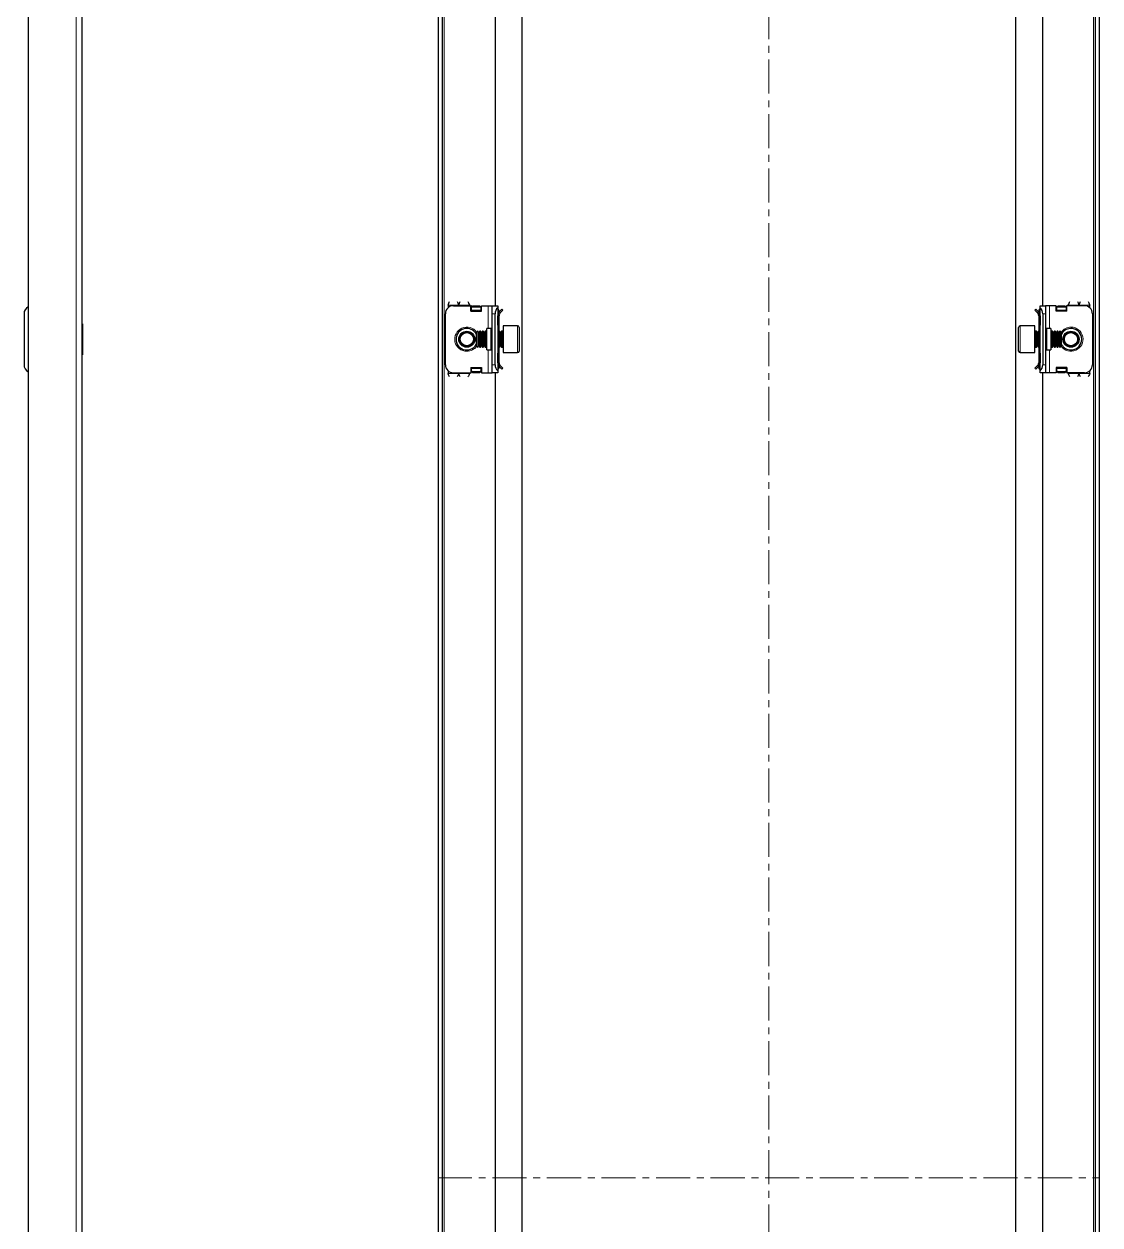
# Model space of a CAD drawing. Header units: millimetres. Extents: x 217 to 1169, y -597 to 1161.
# Drawn here: x 768.4 to 1169.1, y 265.9 to 713.5 of the extents above; entities that cross this region are included whole.
import ezdxf

# ---------------------------------------------------------------- set-up
doc = ezdxf.new("R2010")
doc.units = ezdxf.units.MM
doc.linetypes.add('CENTERX2', pattern=[20.32, 12.7, -2.54, 2.54, -2.54])
doc.layers.add('FORMAT', color=7, linetype='Continuous')

msp = doc.modelspace()

# ---------------------------------------------------------------- linework, layer by layer
at = {"color": 7, "linetype": 'Continuous', "lineweight": 25}
for p, q in [((769.88, 1064), (769.88, -497)), ((789.88, 1061.9), (789.88, -494.9)), ((922.78, -497), (922.78, 1064)), ((924.28, -497), (924.28, 1064)), ((1167.28, 1064), (1167.28, -497)), ((1168.78, 1064), (1168.78, -497)), ((953.78, 1033), (953.78, -466)), ((1137.78, -466), (1137.78, 1033)), ((943.78, 983.5), (943.78, 608.5)), ((1147.78, 608.5), (1147.78, 983.5)), ((926.28, 608.75), (926.28, 607.74)), ((934.28, 608.75), (934.28, 608.5)), ((1157.28, 608.5), (1157.28, 608.75)), ((1165.28, 607.74), (1165.28, 608.75)), ((768.38, 605.5), (768.38, 586.5)), ((925.28, 586.5), (925.28, 605.5)), ((928.28, 608.5), (934.78, 608.5)), ((934.78, 606.5), (934.78, 608.5)), ((934.98, 608.39), (934.78, 608.39)), ((934.78, 606.5), (938.78, 606.5)), ((934.98, 606.5), (934.98, 608.39)), ((935.03, 608.12), (935.53, 608.48)), ((935.53, 608.12), (935.03, 607.77)), ((935.03, 607.77), (935.03, 608.12)), ((935.03, 606.86), (935.03, 607.77)), ((935.03, 606.5), (935.03, 606.86)), ((935.53, 608.48), (935.53, 608.12)), ((935.53, 608.48), (938.03, 608.48)), ((935.53, 608.12), (938.03, 608.12)), ((938.03, 608.12), (938.03, 608.48)), ((938.03, 608.48), (938.53, 608.12)), ((938.53, 607.77), (938.03, 608.12)), ((938.53, 608.12), (938.53, 607.77)), ((938.53, 607.77), (938.53, 606.86)), ((938.53, 606.86), (938.53, 606.5)), ((938.78, 606.5), (938.78, 608.5)), ((938.78, 608.5), (941.28, 608.5)), ((941.28, 608.5), (942.78, 608.5)), ((942.78, 608.5), (944.78, 608.5)), ((942.78, 605.5), (942.78, 608.5)), ((942.78, 586.5), (942.78, 605.5)), ((943.78, 586.5), (943.78, 605.5)), ((944.78, 608.5), (944.78, 607.74)), ((944.78, 607.74), (944.78, 584.27)), ((944.78, 607.42), (944.99, 607.21)), ((945.28, 604.75), (944.78, 604.75)), ((944.78, 601.25), (944.78, 604.75)), ((945.28, 606.5), (945.28, 606.04)), ((945.28, 601.25), (945.28, 604.75)), ((945.37, 606.17), (946.34, 607.14)), ((945.72, 605.81), (945.37, 606.17)), ((945.72, 605.81), (946.7, 606.79)), ((946.34, 607.14), (946.7, 606.79)), ((1145.22, 607.14), (1144.87, 606.79)), ((1145.84, 605.81), (1144.87, 606.79)), ((1146.2, 606.17), (1145.22, 607.14)), ((1145.84, 605.81), (1146.2, 606.17)), ((1146.28, 606.5), (1146.28, 606.11)), ((1146.28, 604.75), (1146.78, 604.75)), ((1146.28, 604.75), (1146.28, 601.25)), ((1146.57, 607.21), (1146.78, 607.42)), ((1146.78, 608.5), (1148.78, 608.5)), ((1146.78, 607.74), (1146.78, 608.5)), ((1146.78, 584.27), (1146.78, 607.74)), ((1146.78, 604.75), (1146.78, 601.25)), ((1147.78, 605.5), (1147.78, 586.5)), ((1148.78, 608.5), (1148.78, 605.5)), ((1150.28, 608.5), (1148.78, 608.5)), ((1148.78, 605.5), (1148.78, 586.5)), ((1152.78, 608.5), (1150.28, 608.5)), ((1152.78, 606.5), (1152.78, 608.5)), ((1156.78, 606.5), (1152.78, 606.5)), ((1153.03, 608.12), (1153.53, 608.48)), ((1153.53, 608.12), (1153.03, 607.77)), ((1153.03, 607.77), (1153.03, 608.12)), ((1153.03, 606.86), (1153.03, 607.77)), ((1153.03, 606.5), (1153.03, 606.86)), ((1153.53, 608.48), (1153.53, 608.12)), ((1153.53, 608.48), (1156.03, 608.48)), ((1153.53, 608.12), (1156.03, 608.12)), ((1156.03, 608.12), (1156.03, 608.48)), ((1156.03, 608.48), (1156.53, 608.12)), ((1156.53, 607.77), (1156.03, 608.12)), ((1156.53, 608.12), (1156.53, 607.77)), ((1156.53, 607.77), (1156.53, 606.86)), ((1156.53, 606.86), (1156.53, 606.5)), ((1156.58, 608.39), (1156.58, 606.5)), ((1156.78, 608.39), (1156.58, 608.39)), ((1156.78, 606.5), (1156.78, 608.5)), ((1163.28, 608.5), (1156.78, 608.5)), ((1166.28, 605.5), (1166.28, 586.5)), ((790.13, 601.79), (789.88, 601.79)), ((790.13, 601.79), (790.13, 601.07)), ((790.13, 601.07), (790.13, 590.22)), ((942.28, 600), (940.78, 600)), ((940.78, 592), (940.78, 600)), ((945.28, 601.25), (944.78, 601.25)), ((945.28, 599), (945.28, 601.25)), ((952.18, 601), (946.78, 601)), ((946.78, 601), (946.78, 593.31)), ((952.78, 600.4), (952.78, 593.63)), ((1138.78, 591.6), (1138.78, 600.4)), ((1144.78, 601), (1139.38, 601)), ((1144.78, 591), (1144.78, 601)), ((1146.78, 601.25), (1146.28, 601.25)), ((1146.28, 601.25), (1146.28, 599)), ((1150.78, 600), (1149.28, 600)), ((1150.78, 600), (1150.78, 592)), ((937.34, 599), (936.78, 598.45)), ((936.78, 598.45), (936.78, 594.69)), ((937.39, 599), (937.34, 599)), ((937.34, 599), (937.34, 594.39)), ((937.78, 598.45), (937.39, 599)), ((937.39, 599), (937.39, 598.53)), ((937.39, 598.53), (937.39, 593)), ((938.17, 599), (937.78, 598.45)), ((937.78, 598.45), (937.78, 598.06)), ((937.78, 598.06), (937.78, 593.56)), ((938.39, 599), (938.17, 599)), ((938.17, 599), (938.17, 598.53)), ((938.17, 598.53), (938.17, 593)), ((938.78, 598.45), (938.39, 599)), ((938.39, 599), (938.39, 598.53)), ((938.39, 598.53), (938.39, 593)), ((939.17, 599), (938.78, 598.45)), ((938.78, 598.45), (938.78, 598.06)), ((938.78, 598.06), (938.78, 593.56)), ((939.39, 599), (939.17, 599)), ((939.17, 599), (939.17, 598.53)), ((939.17, 598.53), (939.17, 593)), ((939.78, 598.45), (939.39, 599)), ((939.39, 599), (939.39, 598.53)), ((939.39, 598.53), (939.39, 593)), ((940.17, 599), (939.78, 598.45)), ((939.78, 598.45), (939.78, 598.06)), ((939.78, 598.06), (939.78, 593.56)), ((940.39, 599), (940.17, 599)), ((940.17, 599), (940.17, 598.53)), ((940.17, 598.53), (940.17, 593)), ((940.78, 598.45), (940.39, 599)), ((940.39, 599), (940.39, 598.53)), ((940.39, 598.53), (940.39, 593)), ((945.17, 599), (944.78, 598.45)), ((945.39, 599), (945.17, 599)), ((945.17, 599), (945.17, 598.53)), ((945.17, 598.53), (945.17, 593)), ((945.78, 598.45), (945.39, 599)), ((945.39, 599), (945.39, 598.53)), ((945.39, 598.53), (945.39, 593)), ((946.17, 599), (945.78, 598.45)), ((945.78, 598.45), (945.78, 598.06)), ((945.78, 598.06), (945.78, 593.56)), ((946.53, 599), (946.17, 599)), ((946.17, 599), (946.17, 598.53)), ((946.17, 598.53), (946.17, 593)), ((1145.39, 599), (1145.03, 599)), ((1145.78, 598.45), (1145.39, 599)), ((1145.39, 598.53), (1145.39, 599)), ((1145.39, 593), (1145.39, 598.53)), ((1146.17, 599), (1145.78, 598.45)), ((1145.78, 598.06), (1145.78, 598.45)), ((1145.78, 593.56), (1145.78, 598.06)), ((1146.39, 599), (1146.17, 599)), ((1146.17, 598.53), (1146.17, 599)), ((1146.17, 593), (1146.17, 598.53)), ((1146.78, 598.45), (1146.39, 599)), ((1146.39, 598.53), (1146.39, 599)), ((1146.39, 593), (1146.39, 598.53)), ((1151.17, 599), (1150.78, 598.45)), ((1151.39, 599), (1151.17, 599)), ((1151.17, 598.53), (1151.17, 599)), ((1151.17, 593), (1151.17, 598.53)), ((1151.78, 598.45), (1151.39, 599)), ((1151.39, 598.53), (1151.39, 599)), ((1151.39, 593), (1151.39, 598.53)), ((1152.17, 599), (1151.78, 598.45)), ((1151.78, 598.06), (1151.78, 598.45)), ((1151.78, 593.56), (1151.78, 598.06)), ((1152.39, 599), (1152.17, 599)), ((1152.17, 598.53), (1152.17, 599)), ((1152.17, 593), (1152.17, 598.53)), ((1152.78, 598.45), (1152.39, 599)), ((1152.39, 598.53), (1152.39, 599)), ((1152.39, 593), (1152.39, 598.53)), ((1153.17, 599), (1152.78, 598.45)), ((1152.78, 598.06), (1152.78, 598.45)), ((1152.78, 593.56), (1152.78, 598.06)), ((1153.39, 599), (1153.17, 599)), ((1153.17, 598.53), (1153.17, 599)), ((1153.17, 593), (1153.17, 598.53)), ((1153.78, 598.45), (1153.39, 599)), ((1153.39, 598.53), (1153.39, 599)), ((1153.39, 593), (1153.39, 598.53)), ((1154.17, 599), (1153.78, 598.45)), ((1153.78, 598.06), (1153.78, 598.45)), ((1153.78, 593.56), (1153.78, 598.06)), ((1154.23, 599), (1154.17, 599)), ((1154.17, 598.53), (1154.17, 599)), ((1154.17, 593), (1154.17, 598.53)), ((1154.78, 598.45), (1154.23, 599)), ((1154.23, 593), (1154.23, 599)), ((1154.78, 593.56), (1154.78, 598.45)), ((936.78, 594.69), (936.78, 593.56)), ((936.78, 593.56), (937.34, 593)), ((937.34, 594.39), (937.34, 593)), ((937.34, 593), (937.39, 593)), ((937.39, 593), (937.78, 593.56)), ((937.78, 593.56), (938.17, 593)), ((938.17, 593), (938.39, 593)), ((938.39, 593), (938.78, 593.56)), ((938.78, 593.56), (939.17, 593)), ((939.17, 593), (939.39, 593)), ((939.39, 593), (939.78, 593.56)), ((939.78, 593.56), (940.17, 593)), ((940.17, 593), (940.39, 593)), ((940.39, 593), (940.78, 593.56)), ((940.78, 592), (942.28, 592)), ((944.78, 593.56), (945.17, 593)), ((944.78, 590.75), (945.28, 590.75)), ((944.78, 587.25), (944.78, 590.75)), ((945.17, 593), (945.39, 593)), ((945.28, 590.75), (945.28, 593)), ((945.28, 587.25), (945.28, 590.75)), ((945.39, 593), (945.78, 593.56)), ((945.78, 593.56), (946.17, 593)), ((946.17, 593), (946.53, 593)), ((946.78, 593.31), (946.78, 591)), ((946.78, 591), (952.18, 591)), ((952.78, 593.63), (952.78, 591.6)), ((1139.38, 591), (1144.78, 591)), ((1145.03, 593), (1145.39, 593)), ((1145.39, 593), (1145.78, 593.56)), ((1145.78, 593.56), (1146.17, 593)), ((1146.17, 593), (1146.39, 593)), ((1146.28, 593), (1146.28, 590.75)), ((1146.28, 590.75), (1146.78, 590.75)), ((1146.28, 590.75), (1146.28, 587.25)), ((1146.39, 593), (1146.78, 593.56)), ((1146.78, 590.75), (1146.78, 587.25)), ((1149.28, 592), (1150.78, 592)), ((1150.78, 593.56), (1151.17, 593)), ((1151.17, 593), (1151.39, 593)), ((1151.39, 593), (1151.78, 593.56)), ((1151.78, 593.56), (1152.17, 593)), ((1152.17, 593), (1152.39, 593)), ((1152.39, 593), (1152.78, 593.56)), ((1152.78, 593.56), (1153.17, 593)), ((1153.17, 593), (1153.39, 593)), ((1153.39, 593), (1153.78, 593.56)), ((1153.78, 593.56), (1154.17, 593)), ((1154.17, 593), (1154.23, 593)), ((1154.23, 593), (1154.78, 593.56)), ((789.88, 590.22), (790.13, 590.22)), ((942.78, 583.5), (942.78, 586.5)), ((945.28, 587.25), (944.78, 587.25)), ((1146.28, 587.25), (1146.78, 587.25)), ((1148.78, 586.5), (1148.78, 583.5)), ((926.28, 584.27), (926.28, 583.25)), ((928.28, 583.5), (934.78, 583.5)), ((934.28, 583.5), (934.28, 583.25)), ((934.78, 585.5), (934.78, 583.5)), ((934.78, 585.5), (938.78, 585.5)), ((934.78, 583.62), (934.98, 583.62)), ((934.98, 583.62), (934.98, 585.5)), ((935.03, 585.15), (935.03, 585.5)), ((935.03, 584.24), (935.03, 585.15)), ((935.03, 583.88), (935.03, 584.24)), ((935.03, 584.24), (935.53, 583.88)), ((935.53, 583.53), (935.03, 583.88)), ((935.53, 583.88), (935.53, 583.53)), ((938.03, 583.88), (935.53, 583.88)), ((938.03, 583.53), (935.53, 583.53)), ((938.03, 583.88), (938.53, 584.24)), ((938.03, 583.53), (938.03, 583.88)), ((938.53, 583.88), (938.03, 583.53)), ((938.53, 585.5), (938.53, 585.15)), ((938.53, 585.15), (938.53, 584.24)), ((938.53, 584.24), (938.53, 583.88)), ((938.78, 585.5), (938.78, 583.5)), ((938.78, 583.5), (941.28, 583.5)), ((941.28, 583.5), (942.78, 583.5)), ((944.78, 583.5), (942.78, 583.5)), ((943.78, 583.5), (943.78, -16.5)), ((944.99, 584.8), (944.78, 584.59)), ((944.78, 584.27), (944.78, 583.5)), ((945.28, 585.5), (945.28, 585.9)), ((945.72, 586.19), (945.37, 585.84)), ((945.37, 585.84), (946.34, 584.86)), ((945.72, 586.19), (946.7, 585.22)), ((946.34, 584.86), (946.7, 585.22)), ((1145.84, 586.19), (1144.87, 585.22)), ((1145.22, 584.86), (1144.87, 585.22)), ((1146.2, 585.84), (1145.22, 584.86)), ((1145.84, 586.19), (1146.2, 585.84)), ((1146.28, 585.5), (1146.28, 585.96)), ((1146.78, 584.59), (1146.57, 584.8)), ((1146.78, 583.5), (1146.78, 584.27)), ((1148.78, 583.5), (1146.78, 583.5)), ((1147.78, -16.5), (1147.78, 583.5)), ((1150.28, 583.5), (1148.78, 583.5)), ((1152.78, 583.5), (1150.28, 583.5)), ((1156.78, 585.5), (1152.78, 585.5)), ((1152.78, 585.5), (1152.78, 583.5)), ((1153.03, 585.15), (1153.03, 585.5)), ((1153.03, 584.24), (1153.03, 585.15)), ((1153.03, 584.24), (1153.53, 583.88)), ((1153.03, 583.88), (1153.03, 584.24)), ((1153.53, 583.53), (1153.03, 583.88)), ((1156.03, 583.88), (1153.53, 583.88)), ((1153.53, 583.88), (1153.53, 583.53)), ((1156.03, 583.53), (1153.53, 583.53)), ((1156.03, 583.88), (1156.53, 584.24)), ((1156.03, 583.53), (1156.03, 583.88)), ((1156.53, 583.88), (1156.03, 583.53)), ((1156.53, 585.5), (1156.53, 585.15)), ((1156.53, 585.15), (1156.53, 584.24)), ((1156.53, 584.24), (1156.53, 583.88)), ((1156.58, 585.5), (1156.58, 583.62)), ((1156.58, 583.62), (1156.78, 583.62)), ((1156.78, 585.5), (1156.78, 583.5)), ((1163.28, 583.5), (1156.78, 583.5)), ((1157.28, 583.25), (1157.28, 583.5)), ((1165.28, 583.25), (1165.28, 584.27))]:
    msp.add_line(p, q, dxfattribs=at)
at = {"color": 8, "linetype": 'Continuous', "lineweight": 18}
for p, q in [((787.78, 1064), (787.78, -497)), ((924.88, -494.9), (924.88, 1061.9)), ((1166.68, 1061.9), (1166.68, -494.9)), ((926.28, 608.75), (930.28, 608.75)), ((930.28, 608.75), (934.28, 608.75)), ((1157.28, 608.75), (1161.28, 608.75)), ((1165.28, 608.75), (1161.28, 608.75)), ((938.53, 606.86), (935.03, 606.86)), ((941.28, 600), (941.28, 608.5)), ((943.78, 605.5), (942.78, 605.5)), ((944.78, 607), (944.99, 607.21)), ((944.78, 606.5), (945.28, 606.5)), ((1146.78, 606.5), (1146.28, 606.5)), ((1146.78, 607), (1146.57, 607.21)), ((1148.78, 605.5), (1147.78, 605.5)), ((1150.28, 608.5), (1150.28, 600)), ((1156.53, 606.86), (1153.03, 606.86)), ((942.28, 592), (942.28, 600)), ((952.18, 593.31), (952.18, 601)), ((1139.38, 601), (1139.38, 591)), ((1149.28, 600), (1149.28, 592)), ((946.53, 593), (946.53, 599)), ((1145.03, 599), (1145.03, 594.39)), ((941.28, 583.5), (941.28, 592)), ((952.18, 591), (952.18, 593.31)), ((1145.03, 594.39), (1145.03, 593)), ((1150.28, 592), (1150.28, 583.5)), ((942.78, 586.5), (943.78, 586.5)), ((1147.78, 586.5), (1148.78, 586.5)), ((926.28, 583.25), (930.28, 583.25)), ((934.28, 583.25), (930.28, 583.25)), ((935.03, 585.15), (938.53, 585.15)), ((944.78, 585.5), (945.28, 585.5)), ((944.78, 585), (944.99, 584.8)), ((1146.78, 585.5), (1146.28, 585.5)), ((1146.78, 585), (1146.57, 584.8)), ((1153.03, 585.15), (1156.53, 585.15)), ((1161.28, 583.25), (1157.28, 583.25)), ((1165.28, 583.25), (1161.28, 583.25))]:
    msp.add_line(p, q, dxfattribs=at)
at = {"color": 7, "linetype": 'Continuous', "lineweight": 25}
for centre, radius in [((933.28, 596), 3), ((933.28, 596), 2.76), ((933.28, 596), 2.45), ((1158.28, 596), 3), ((1158.28, 596), 2.76), ((1158.28, 596), 2.45)]:
    msp.add_circle(centre, radius, dxfattribs=at)
for centre, radius, start, end in [((771.38, 605.5), 3, 120, 180), ((928.28, 605.5), 3, 90, 180), ((946.78, 605.5), 3, 131.8103, 180), ((944.28, 606.5), 1, 360, 45), ((1147.28, 606.5), 1, 135, 180), ((1144.78, 605.5), 3, 360, 48.1897), ((1163.28, 605.5), 3, 360, 90), ((933.28, 596), 4, 90, 331.045), ((933.28, 596), 4, 28.955, 90), ((942.28, 600.5), 0.5, 270, 0), ((952.18, 600.4), 0.6, 0, 90), ((1139.38, 600.4), 0.6, 90, 180), ((1149.28, 600.5), 0.5, 180, 270), ((1158.28, 596), 4, 270, 151.045), ((946.53, 599.25), 0.25, 270, 0), ((1145.03, 599.25), 0.25, 180, 270), ((942.28, 591.5), 0.5, 0, 90), ((946.53, 592.75), 0.25, 360, 90), ((952.18, 591.6), 0.6, 270, 360), ((1139.38, 591.6), 0.6, 180, 270), ((1145.03, 592.75), 0.25, 90, 180), ((1149.28, 591.5), 0.5, 90, 180), ((1158.28, 596), 4, 208.955, 270), ((771.38, 586.5), 3, 180, 240), ((928.28, 586.5), 3, 180, 270), ((946.78, 586.5), 3, 180, 228.1897), ((1144.78, 586.5), 3, 311.8103, 360), ((1163.28, 586.5), 3, 270, 360), ((944.28, 585.5), 1, 315, 360), ((1147.28, 585.5), 1, 180, 225)]:
    msp.add_arc(centre, radius, start, end, dxfattribs=at)
at = {"color": 8, "linetype": 'Continuous', "lineweight": 18}
for centre, start, end in [((933.28, 596), 35.4622, 270), ((1158.28, 596), 215.4622, 90), ((1158.28, 596), 90, 144.5378), ((933.28, 596), 270, 324.5378)]:
    msp.add_arc(centre, 4.5, start, end, dxfattribs=at)
at = {"color": 7, "linetype": 'Continuous', "lineweight": 25}
for points, knots in [([(926.28, 608.75), (926.38, 609), (926.57, 609.48), (926.76, 609.88), (926.85, 610.08)], [0, 0, 0, 0, 0.502065, 1, 1, 1, 1]), ([(929.71, 610.07), (929.79, 609.91), (929.96, 609.56), (930.15, 609.07), (930.27, 608.79), (930.28, 608.75)], [0, 0, 0, 0, 0.415483, 0.917152, 1, 1, 1, 1]), ([(930.28, 608.75), (930.38, 609), (930.57, 609.48), (930.76, 609.88), (930.85, 610.08)], [0, 0, 0, 0, 0.5020654, 1, 1, 1, 1]), ([(933.71, 610.07), (933.79, 609.91), (933.96, 609.56), (934.15, 609.07), (934.27, 608.79), (934.28, 608.75)], [0, 0, 0, 0, 0.415483, 0.917152, 1, 1, 1, 1]), ([(1157.28, 608.75), (1157.38, 609), (1157.57, 609.48), (1157.76, 609.88), (1157.85, 610.08)], [0, 0, 0, 0, 0.502065, 1, 1, 1, 1]), ([(1160.71, 610.07), (1160.79, 609.91), (1160.96, 609.56), (1161.15, 609.07), (1161.27, 608.79), (1161.28, 608.75)], [0, 0, 0, 0, 0.4154826, 0.9171518, 1, 1, 1, 1]), ([(1161.28, 608.75), (1161.38, 609), (1161.57, 609.48), (1161.76, 609.88), (1161.85, 610.08)], [0, 0, 0, 0, 0.502065, 1, 1, 1, 1]), ([(1164.71, 610.07), (1164.79, 609.91), (1164.96, 609.56), (1165.15, 609.07), (1165.27, 608.79), (1165.28, 608.75)], [0, 0, 0, 0, 0.415483, 0.917152, 1, 1, 1, 1]), ([(945.37, 606.17), (945.21, 605.98), (944.91, 605.6), (944.79, 605.07), (944.78, 604.79), (944.78, 604.75)], [0, 0, 0, 0, 0.461863, 0.923726, 1, 1, 1, 1]), ([(945.72, 605.81), (945.6, 605.66), (945.42, 605.44), (945.3, 605.06), (945.29, 604.86), (945.28, 604.75)], [0, 0, 0, 0, 0.4850424, 0.7384039, 1, 1, 1, 1]), ([(1146.28, 604.75), (1146.26, 604.94), (1146.23, 605.23), (1146.04, 605.59), (1145.91, 605.74), (1145.84, 605.81)], [0, 0, 0, 0, 0.485042, 0.738404, 1, 1, 1, 1]), ([(1146.78, 604.75), (1146.76, 605), (1146.7, 605.48), (1146.42, 605.94), (1146.22, 606.14), (1146.2, 606.17)], [0, 0, 0, 0, 0.4618628, 0.9237257, 1, 1, 1, 1]), ([(944.78, 587.25), (944.81, 587.01), (944.86, 586.53), (945.14, 586.07), (945.34, 585.87), (945.37, 585.84)], [0, 0, 0, 0, 0.461863, 0.923726, 1, 1, 1, 1]), ([(945.28, 587.25), (945.3, 587.06), (945.33, 586.77), (945.52, 586.42), (945.65, 586.27), (945.72, 586.19)], [0, 0, 0, 0, 0.485042, 0.738404, 1, 1, 1, 1]), ([(1145.84, 586.19), (1145.96, 586.34), (1146.14, 586.57), (1146.26, 586.95), (1146.27, 587.15), (1146.28, 587.25)], [0, 0, 0, 0, 0.485042, 0.738404, 1, 1, 1, 1]), ([(1146.2, 585.84), (1146.35, 586.03), (1146.65, 586.41), (1146.77, 586.93), (1146.78, 587.21), (1146.78, 587.25)], [0, 0, 0, 0, 0.461863, 0.923726, 1, 1, 1, 1]), ([(926.85, 581.94), (926.77, 582.1), (926.6, 582.45), (926.41, 582.93), (926.3, 583.21), (926.28, 583.25)], [0, 0, 0, 0, 0.415483, 0.917152, 1, 1, 1, 1]), ([(930.28, 583.25), (930.19, 583.01), (929.99, 582.52), (929.8, 582.13), (929.71, 581.93)], [0, 0, 0, 0, 0.502065, 1, 1, 1, 1]), ([(930.85, 581.94), (930.77, 582.1), (930.6, 582.45), (930.41, 582.93), (930.3, 583.21), (930.28, 583.25)], [0, 0, 0, 0, 0.415483, 0.917152, 1, 1, 1, 1]), ([(934.28, 583.25), (934.19, 583.01), (933.99, 582.52), (933.8, 582.13), (933.71, 581.93)], [0, 0, 0, 0, 0.502065, 1, 1, 1, 1]), ([(1157.85, 581.94), (1157.77, 582.1), (1157.6, 582.45), (1157.41, 582.93), (1157.3, 583.21), (1157.28, 583.25)], [0, 0, 0, 0, 0.415483, 0.917152, 1, 1, 1, 1]), ([(1161.28, 583.25), (1161.19, 583.01), (1160.99, 582.52), (1160.8, 582.13), (1160.71, 581.93)], [0, 0, 0, 0, 0.5020654, 1, 1, 1, 1]), ([(1161.85, 581.94), (1161.77, 582.1), (1161.6, 582.45), (1161.41, 582.93), (1161.3, 583.21), (1161.28, 583.25)], [0, 0, 0, 0, 0.4154826, 0.9171518, 1, 1, 1, 1]), ([(1165.28, 583.25), (1165.19, 583.01), (1164.99, 582.52), (1164.8, 582.13), (1164.71, 581.93)], [0, 0, 0, 0, 0.502065, 1, 1, 1, 1])]:
    msp.add_open_spline(points, degree=3, knots=knots, dxfattribs=at)
at = {"layer": 'FORMAT', "linetype": 'CENTERX2', "lineweight": 18}
for p, q in [((1045.78, 1066), (1045.78, -499)), ((922.48, 283.5), (1169.08, 283.5))]:
    msp.add_line(p, q, dxfattribs=at)

doc.saveas('drawing.dxf')
